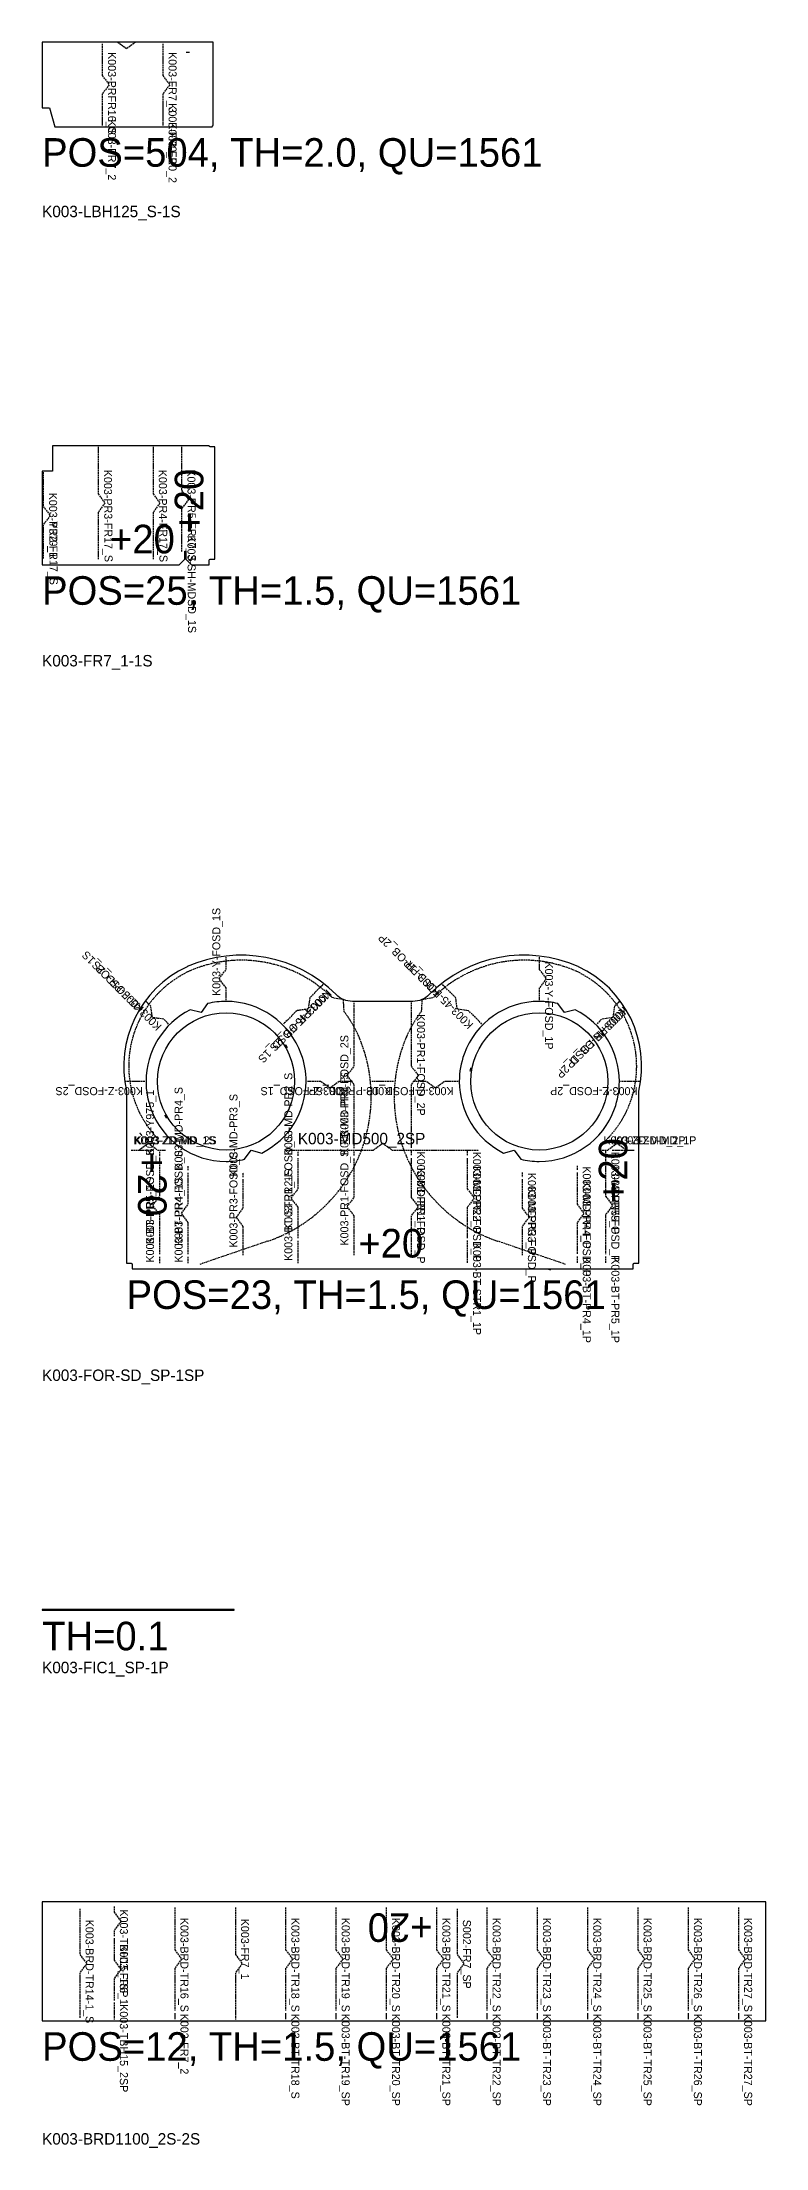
# Model space of a CAD drawing. Header units: inches. Extents: x -22688 to 5506, y -4302 to 14985.
# Drawn here: x -15352 to -12187, y 5776 to 14985 of the extents above; entities that cross this region are included whole.
import ezdxf

# ---------------------------------------------------------------- set-up
doc = ezdxf.new("R2010")
doc.units = ezdxf.units.IN
doc.header["$MEASUREMENT"] = 0
doc.linetypes.add('Dashed', pattern=[10, 7.5, -2.5])
doc.layers.get('0').update_dxf_attribs({"linetype": 'CONTINUOUS'})

msp = doc.modelspace()

# ---------------------------------------------------------------- linework, layer by layer
at = {"color": 7}
for p, q in [((-15088.810606, 14648.746447), (-15088.810606, 14619.747118)), ((-14823.80969, 14724.747424), (-14823.80969, 14649.747424)), ((-14823.80969, 14635.747485), (-14823.80969, 14619.747118))]:
    msp.add_line(p, q, dxfattribs=at)
at = {"color": 7, "linetype": 'Dashed'}
for p, q in [((-14741.808958, 12835.04558), (-14741.808958, 12755.045275)), ((-14885.812254, 10778.02196), (-14896.642942, 10788.852648)), ((-14123.753233, 10863.480334), (-14134.512205, 10852.722887)), ((-13590.508909, 10852.722887), (-13601.267881, 10863.480334)), ((-12828.378172, 10788.852648), (-12839.20886, 10778.02196)), ((-14902.509947, 10439.722399), (-14985.51013, 10439.722399)), ((-13815.510435, 10439.722399), (-13909.510679, 10439.722399)), ((-12739.510984, 10439.722399), (-12822.511167, 10439.722399)), ((-14962.510557, 10139.722399), (-14865.510435, 10139.722399)), ((-14837.510557, 10114.221911), (-14837.510557, 10134.722094)), ((-14232.510252, 10114.221911), (-14232.510252, 10134.722094)), ((-13987.510557, 10115.822558), (-13987.510557, 10134.722094)), ((-13737.510557, 10134.722094), (-13737.510557, 10115.822558)), ((-13492.510862, 10134.722094), (-13492.510862, 10114.221911)), ((-12887.510557, 10134.722094), (-12887.510557, 10114.221911)), ((-12859.510679, 10139.722399), (-12762.510557, 10139.722399)), ((-14712.510557, 10051.921801), (-14712.510557, 10070.322375)), ((-14472.511167, 10021.222643), (-14472.511167, 10041.722826)), ((-13252.509947, 10041.722826), (-13252.509947, 10021.222643)), ((-13012.510557, 10070.322375), (-13012.510557, 10051.921801)), ((-14837.510557, 9644.722704), (-14837.510557, 9673.722033)), ((-14712.510557, 9644.722704), (-14712.510557, 9673.722033)), ((-14232.510252, 9644.722704), (-14232.510252, 9743.721728)), ((-13492.510862, 9743.721728), (-13492.510862, 9644.722704)), ((-13012.510557, 9673.722033), (-13012.510557, 9644.722704)), ((-12887.510557, 9673.722033), (-12887.510557, 9644.722704)), ((-15036.810179, 6411.823229), (-15036.810179, 6336.823229)), ((-14771.810789, 6365.822558), (-14771.810789, 6336.823229)), ((-14286.810179, 6365.822558), (-14286.810179, 6336.823229)), ((-14066.810484, 6365.822558), (-14066.810484, 6336.823229)), ((-13846.810789, 6365.822558), (-13846.810789, 6336.823229)), ((-13626.809568, 6365.822558), (-13626.809568, 6336.823229)), ((-13406.809873, 6365.822558), (-13406.809873, 6336.823229)), ((-13186.810179, 6365.822558), (-13186.810179, 6336.823229)), ((-12966.810484, 6365.822558), (-12966.810484, 6336.823229)), ((-12746.810789, 6365.822558), (-12746.810789, 6336.823229)), ((-12526.809568, 6365.822558), (-12526.809568, 6336.823229)), ((-12306.809873, 6365.822558), (-12306.809873, 6336.823229))]:
    msp.add_line(p, q, dxfattribs=at)
at = {"color": 7}
for points in [[(-15296.5697, 14614.746813), (-14608.810301, 14614.746813, -0.414188), (-14603.809995, 14619.747118), (-14603.809995, 14984.746508), (-15351.809568, 14984.746508), (-15351.809568, 14697.746996), (-15318.809385, 14697.746996), (-15296.5697, 14614.746813)], [(-15296.5697, 14614.746813), (-14608.810301, 14614.746813, -0.414188), (-14603.809995, 14619.747118), (-14603.809995, 14984.746508), (-15351.809568, 14984.746508), (-15351.809568, 14697.746996), (-15318.809385, 14697.746996), (-15296.5697, 14614.746813)], [(-14621.809263, 12699.146227), (-14621.809263, 12719.145922, -0.414188), (-14616.808958, 12724.146227), (-14596.809263, 12724.146227), (-14596.809263, 13214.145617), (-14616.808958, 13214.145617, -0.414188), (-14621.809263, 13219.145922), (-15306.808347, 13219.145922), (-15306.808347, 13108.945422), (-15351.809568, 13108.945422), (-15351.809568, 12699.146227), (-14752.908201, 12699.146227), (-14727.908201, 12724.146227), (-14727.908201, 12758.145861), (-14723.80969, 12758.145861), (-14723.80969, 12724.146227), (-14698.80969, 12699.146227), (-14621.809263, 12699.146227)], [(-14621.809263, 12699.146227), (-14621.809263, 12719.145922, -0.414188), (-14616.808958, 12724.146227), (-14596.809263, 12724.146227), (-14596.809263, 13214.145617), (-14616.808958, 13214.145617, -0.414188), (-14621.809263, 13219.145922), (-15306.808347, 13219.145922), (-15306.808347, 13108.945422), (-15351.809568, 13108.945422), (-15351.809568, 12699.146227), (-14752.908201, 12699.146227), (-14727.908201, 12724.146227), (-14727.908201, 12758.145861), (-14723.80969, 12758.145861), (-14723.80969, 12724.146227), (-14698.80969, 12699.146227), (-14621.809263, 12699.146227)], [(-12742.510862, 9644.722704), (-12742.510862, 10396.796374, 0.354727), (-13006.809873, 10941.522936), (-13007.21118, 10941.722826, 0.310931), (-13659.010191, 10819.222216, -0.19989), (-13730.010862, 10789.722399), (-13995.010252, 10789.722399, -0.19989), (-14066.010923, 10819.222216, 0.310867), (-14717.809934, 10941.722826), (-14718.211241, 10941.522936, 0.354727), (-14982.510252, 10396.796374), (-14982.510252, 9644.722704), (-14962.510557, 9644.722704, -0.414188), (-14957.510252, 9639.722399), (-14957.510252, 9619.722704), (-12767.510862, 9619.722704), (-12767.510862, 9639.722399, -0.414188), (-12762.510557, 9644.722704), (-12742.510862, 9644.722704)], [(-12742.510862, 9644.722704), (-12742.510862, 10396.796374, 0.354727), (-13006.809873, 10941.522936), (-13007.21118, 10941.722826, 0.310931), (-13659.010191, 10819.222216, -0.19989), (-13730.010862, 10789.722399), (-13995.010252, 10789.722399, -0.19989), (-14066.010923, 10819.222216, 0.310867), (-14717.809934, 10941.722826), (-14718.211241, 10941.522936, 0.354727), (-14982.510252, 10396.796374), (-14982.510252, 9644.722704), (-14962.510557, 9644.722704, -0.414188), (-14957.510252, 9639.722399), (-14957.510252, 9619.722704), (-12767.510862, 9619.722704), (-12767.510862, 9639.722399, -0.414188), (-12762.510557, 9644.722704), (-12742.510862, 9644.722704)], [(-14218.612547, 10559.412341, 0.315313), (-14547.511167, 10789.722399, 0.058741), (-14628.901548, 10780.127673), (-14656.930418, 10740.433459), (-14703.915281, 10752.831225, 0.284182), (-14897.511167, 10439.722399, 0.087459), (-14876.417417, 10320.055346, 0.087459)], [(-12848.603697, 10320.055346, 0.087459), (-12827.509947, 10439.722399, 0.284182), (-13021.105833, 10752.831225), (-13068.090696, 10740.433459), (-13096.119566, 10780.127673, 0.058741), (-13177.509947, 10789.722399, 0.315313), (-13506.408567, 10559.412341, 0.315313)], [(-14847.511167, 10439.722399, -1), (-14247.511167, 10439.722399, -1), (-14847.511167, 10439.722399, -1)], [(-13477.509947, 10439.722399, -1), (-12877.509947, 10439.722399, -1), (-13477.509947, 10439.722399, -1)], [(-14876.417417, 10320.055346, 0.315332), (-14547.511167, 10089.722399, 0.05874), (-14466.119261, 10099.317126), (-14438.090391, 10139.01134), (-14391.105528, 10126.613573, 0.284183), (-14197.511167, 10439.722399, 0.087475), (-14218.612547, 10559.412341, 0.087475)], [(-13506.408567, 10559.412341, 0.087475), (-13527.509947, 10439.722399, 0.284183), (-13333.915586, 10126.613573), (-13286.930723, 10139.01134), (-13258.901853, 10099.317126, 0.05874), (-13177.509947, 10089.722399, 0.315332), (-12848.603697, 10320.055346, 0.315332)]]:
    msp.add_lwpolyline(points, format="xyb", dxfattribs=at)
at = {"color": 7, "linetype": 'Dashed'}
for points in [[(-14653.809995, 14984.746508), (-14942.809934, 14984.746508), (-14982.81085, 14954.746203), (-15022.81024, 14984.746508), (-15311.810179, 14984.746508)], [(-15088.810606, 14976.746325), (-15088.810606, 14838.246874), (-15058.810301, 14798.247485), (-15088.810606, 14758.246569), (-15088.810606, 14619.747118)], [(-14823.80969, 14976.746325), (-14823.80969, 14838.246874), (-14793.809385, 14798.247485), (-14823.80969, 14758.246569), (-14823.80969, 14619.747118)], [(-15106.808347, 13214.145617), (-15106.808347, 13009.145312), (-15076.809568, 12969.145922), (-15106.808347, 12929.146532), (-15106.808347, 12724.146227)], [(-14866.808958, 13214.145617), (-14866.808958, 13009.145312), (-14836.808653, 12969.145922), (-14866.808958, 12929.146532), (-14866.808958, 12724.146227)], [(-14741.808958, 13214.145617), (-14741.808958, 13024.64519), (-14711.808653, 12984.6458), (-14741.808958, 12944.64641), (-14741.808958, 12755.145983)], [(-15346.809263, 13104.146532), (-15346.809263, 12954.146532), (-15316.808958, 12914.145617), (-15346.809263, 12874.146227), (-15346.809263, 12724.146227)], [(-15346.809263, 13104.146532), (-15346.809263, 12954.146532), (-15316.808958, 12914.145617), (-15346.809263, 12874.146227), (-15346.809263, 12724.146227)], [(-14547.511167, 10794.722704), (-14547.511167, 10848.921923), (-14577.509947, 10888.922839), (-14547.511167, 10928.922228), (-14547.511167, 10983.122973)], [(-13177.509947, 10983.122973), (-13177.509947, 10928.922228), (-13147.511167, 10888.922839), (-13177.509947, 10848.921923), (-13177.509947, 10794.722704)], [(-14798.548765, 10690.758471), (-14819.496031, 10711.705737), (-14868.994016, 10718.776659), (-14876.064939, 10768.274645), (-14897.012205, 10789.221911)], [(-14123.512144, 10863.722948), (-14181.715269, 10805.518298), (-14188.786192, 10756.020312), (-14238.284178, 10748.949389), (-14296.488828, 10690.746264)], [(-13987.510557, 10147.722582), (-13987.510557, 10426.222948), (-14017.510862, 10466.222338), (-13987.510557, 10506.221728), (-13987.510557, 10784.722094)], [(-13737.510557, 10784.722094), (-13737.510557, 10506.221728), (-13707.510252, 10466.222338), (-13737.510557, 10426.222948), (-13737.510557, 10147.722582)], [(-13428.532285, 10690.746264), (-13486.736936, 10748.949389), (-13536.234922, 10756.020312), (-13543.305845, 10805.518298), (-13601.50897, 10863.722948)], [(-12828.008909, 10789.221911), (-12848.956175, 10768.274645), (-12856.027097, 10718.776659), (-12905.525083, 10711.705737), (-12926.472349, 10690.758471)], [(-13994.010801, 10439.722399), (-14053.260679, 10439.722399), (-14093.260069, 10409.722094), (-14133.260984, 10439.722399), (-14192.510862, 10439.722399)], [(-13532.510252, 10439.722399), (-13591.76013, 10439.722399), (-13631.761045, 10409.722094), (-13671.760435, 10439.722399), (-13731.010313, 10439.722399)], [(-14962.510557, 10139.722399), (-14927.509947, 10139.722399), (-14887.510557, 10169.722704), (-14847.511167, 10139.722399), (-14812.510557, 10139.722399)], [(-14283.511228, 10139.722399), (-13902.509947, 10139.722399), (-13862.510557, 10169.722704), (-13822.511167, 10139.722399), (-13441.509886, 10139.722399)], [(-12912.510557, 10139.722399), (-12877.509947, 10139.722399), (-12837.510557, 10169.722704), (-12797.511167, 10139.722399), (-12762.510557, 10139.722399)], [(-14837.510557, 9684.722094), (-14837.510557, 9857.222704), (-14867.510862, 9897.222094), (-14837.510557, 9937.223009), (-14837.510557, 10109.722094)], [(-14712.510557, 9684.722094), (-14712.510557, 9822.748522), (-14742.510862, 9862.749438), (-14712.510557, 9902.748827), (-14712.510557, 10040.775256)], [(-14232.510252, 9754.721789), (-14232.510252, 9889.722399), (-14262.510557, 9929.721789), (-14232.510252, 9969.722704), (-14232.510252, 10104.721789)], [(-13987.510557, 9679.721789), (-13987.510557, 9852.219347), (-14017.510862, 9892.218737), (-13987.510557, 9932.219653), (-13987.510557, 10104.715685)], [(-13737.510557, 10104.715685), (-13737.510557, 9932.219653), (-13707.510252, 9892.218737), (-13737.510557, 9852.219347), (-13737.510557, 9679.721789)], [(-13492.510862, 10104.721789), (-13492.510862, 9969.722704), (-13462.510557, 9929.721789), (-13492.510862, 9889.722399), (-13492.510862, 9754.721789)], [(-13012.510557, 10040.775256), (-13012.510557, 9902.748827), (-12982.510252, 9862.749438), (-13012.510557, 9822.748522), (-13012.510557, 9684.722094)], [(-12887.510557, 10109.722094), (-12887.510557, 9937.223009), (-12857.510252, 9897.222094), (-12887.510557, 9857.222704), (-12887.510557, 9684.722094)], [(-14472.511167, 9679.721789), (-14472.511167, 9805.722765), (-14502.509947, 9845.722155), (-14472.511167, 9885.72307), (-14472.511167, 10011.722521)], [(-13252.509947, 10011.722521), (-13252.509947, 9885.72307), (-13222.511167, 9845.722155), (-13252.509947, 9805.722765), (-13252.509947, 9679.721789)], [(-15186.810179, 6821.823077), (-15186.810179, 6621.823077), (-15156.809873, 6581.822924), (-15186.810179, 6541.822771), (-15186.810179, 6341.822771)], [(-15036.810179, 6831.822924), (-15036.810179, 6806.822924), (-15006.809873, 6766.822771), (-15036.810179, 6726.822619), (-15036.810179, 6701.822619)], [(-14771.810789, 6826.822619), (-14771.810789, 6641.822771), (-14741.810484, 6601.822619), (-14771.810789, 6561.823229), (-14771.810789, 6376.822619)], [(-14506.809873, 6826.822619), (-14506.809873, 6621.823077), (-14476.809568, 6581.822924), (-14506.809873, 6541.822771), (-14506.809873, 6336.823229)], [(-14286.810179, 6826.822619), (-14286.810179, 6641.822771), (-14256.809873, 6601.822619), (-14286.810179, 6561.823229), (-14286.810179, 6376.822619)], [(-14066.810484, 6826.822619), (-14066.810484, 6641.822771), (-14036.810179, 6601.822619), (-14066.810484, 6561.823229), (-14066.810484, 6376.822619)], [(-13846.810789, 6826.822619), (-13846.810789, 6641.822771), (-13816.810484, 6601.822619), (-13846.810789, 6561.823229), (-13846.810789, 6376.822619)], [(-13626.809568, 6826.822619), (-13626.809568, 6641.822771), (-13596.810789, 6601.822619), (-13626.809568, 6561.823229), (-13626.809568, 6376.822619)], [(-13536.810179, 6821.823077), (-13536.810179, 6621.823077), (-13506.809873, 6581.822924), (-13536.810179, 6541.822771), (-13536.810179, 6341.822771)], [(-13406.809873, 6826.822619), (-13406.809873, 6641.822771), (-13376.809568, 6601.822619), (-13406.809873, 6561.823229), (-13406.809873, 6376.822619)], [(-13186.810179, 6826.822619), (-13186.810179, 6641.822771), (-13156.809873, 6601.822619), (-13186.810179, 6561.823229), (-13186.810179, 6376.822619)], [(-12966.810484, 6826.822619), (-12966.810484, 6641.822771), (-12936.810179, 6601.822619), (-12966.810484, 6561.823229), (-12966.810484, 6376.822619)], [(-12746.810789, 6826.822619), (-12746.810789, 6641.822771), (-12716.810484, 6601.822619), (-12746.810789, 6561.823229), (-12746.810789, 6376.822619)], [(-12526.809568, 6826.822619), (-12526.809568, 6641.822771), (-12496.810789, 6601.822619), (-12526.809568, 6561.823229), (-12526.809568, 6376.822619)], [(-12306.809873, 6826.822619), (-12306.809873, 6641.822771), (-12276.809568, 6601.822619), (-12306.809873, 6561.823229), (-12306.809873, 6376.822619)], [(-15036.810179, 6693.823199), (-15036.810179, 6596.823077), (-15006.809873, 6556.822924), (-15036.810179, 6516.822771), (-15036.810179, 6419.822649)]]:
    msp.add_lwpolyline(points, dxfattribs=at)
for points in [[(-14845.23303, 10188.664965, -0.514019), (-14708.911009, 10921.622424, -0.308156), (-14085.568113, 10807.686571), (-14035.581846, 10798.412279), (-14032.795591, 10747.650866, -0.056928), (-13967.510862, 10637.82268, -0.437447), (-14364.510984, 9741.422228), (-14662.209959, 9639.736132)], [(-13062.811155, 9639.736132), (-13360.51013, 9741.422228, -0.437447), (-13757.510252, 10637.82268, -0.056948), (-13692.2301, 10747.676806), (-13689.448423, 10798.439745), (-13639.463682, 10807.717089, -0.308224), (-13016.110105, 10921.622424, -0.514019), (-12879.788084, 10188.664965, -0.514019)]]:
    msp.add_lwpolyline(points, format="xyb", dxfattribs=at)
at = {"color": 7}
for points in [[(-14511.808653, 8129.822497), (-15351.808042, 8129.822497), (-15351.808042, 8126.822619), (-14511.808653, 8126.822619), (-14511.808653, 8129.822497)], [(-14511.808653, 8129.822497), (-15351.808042, 8129.822497), (-15351.808042, 8126.822619), (-14511.808653, 8126.822619), (-14511.808653, 8129.822497)], [(-12186.810179, 6331.822924), (-12186.810179, 6851.822619), (-15351.809568, 6851.822619), (-15351.809568, 6331.822924), (-12186.810179, 6331.822924)], [(-12186.810179, 6331.822924), (-12186.810179, 6851.822619), (-15351.809568, 6851.822619), (-15351.809568, 6331.822924), (-12186.810179, 6331.822924)]]:
    msp.add_lwpolyline(points, dxfattribs=at)

# ---------------------------------------------------------------- texts
for s, height, rotation, p in [('K003-PRFR16_S', 34.999999, 270, (-15063.810606, 14941.046862)), ('K003-FR7_3', 34.999999, 270, (-14798.80969, 14941.046862)), ('-', 50, 180, (-14703.809995, 14959.746508)), ('K003-FR7_2', 34.999999, 270, (-15063.810606, 14645.847277)), ('K003-FR0_2', 34.999999, 270, (-14798.80969, 14717.246203)), ('K003-FR0_2', 34.999999, 270, (-14798.80969, 14634.146838)), ('K003-PR3-FR17_S', 34.999999, 270.4646, (-15081.808347, 13114.145617)), ('K003-PR4-FR17_S', 34.999999, 270.4646, (-14841.808958, 13114.145617)), ('+20', 125, 90, (-14646.809263, 12835.21953)), ('K003-PR5-FR17_S', 34.999999, 270.4646, (-14716.808958, 13116.245226)), ('K003-Y370_1', 34.999999, 270.4646, (-15321.809263, 13014.145617)), ('K003-PR2-FR17_S', 34.999999, 270.4646, (-15321.809263, 13014.145617)), ('K003-SH-MDSD_1S', 34.999999, 270.4646, (-14716.808958, 12827.045397)), ('K003-Y-FOSD_1S', 34.999999, 90, (-14572.511167, 10813.562731)), ('K003-PR-OB_2P', 34.999999, 135, (-13609.263487, 10836.119799)), ('K003-PR-OB_1S', 34.999999, 135, (-14904.572935, 10761.428027)), ('K003-45-FOSD_2S', 34.999999, 135, (-14826.072569, 10682.926134)), ('K003-45-FOSD_1P', 34.999999, 135, (-13463.508482, 10690.36632)), ('K003-Y-FOSD_1P', 34.999999, 270, (-13152.509947, 10964.282946)), ('K003-45-FOSD_1S', 34.999999, 225, (-14123.1322, 10828.746752)), ('K003-PR-OB_2S', 34.999999, 225, (-14107.15167, 10844.727282)), ('K003-PR1-FOSD_2P', 34.999999, 270, (-13712.510557, 10734.722094)), ('K003-45-FOSD_2P', 34.999999, 225, (-12820.176573, 10761.698107)), ('K003-PR-OB_1P', 34.999999, 225, (-12811.784239, 10770.091967)), ('-', 50, 118.182098, (-14261.03961, 10593.212084)), ('K003-PR1-FOSD_2S', 34.999999, 90, (-14012.510557, 10197.722582)), ('-', 50, 258.188141, (-13495.628233, 10506.249194)), ('K003-Z-FOSD_2S', 34.999999, 180, (-14910.810728, 10414.722399)), ('K003-MD-PR4_S', 34.999999, 90, (-14737.510557, 10053.762011)), ('K003-Z-FOSD_1S', 34.999999, 180, (-14013.86096, 10414.722399)), ('K003-MD-PR2_S', 34.999999, 90, (-14257.510252, 10116.272692)), ('K003-PR-OB_SP', 34.999999, 180, (-13824.909849, 10414.722399)), ('K003-MD-PR1_S', 34.999999, 90, (-14012.510557, 10117.713122)), ('K003-Z-FOSD_1P', 34.999999, 180, (-13552.36041, 10414.722399)), ('K003-Z-FOSD_2P', 34.999999, 180, (-12747.81024, 10414.722399)), ('K003-Y975_1', 34.999999, 90, (-14862.510557, 10116.272692)), ('K003-MD-PR3_S', 34.999999, 90, (-14497.511167, 10023.271899)), ('-', 50, 78.191986, (-12859.388609, 10373.216967)), ('-', 50, 298.178253, (-14833.99188, 10286.25255)), ('-', 50, 127.622536, (-14897.6546, 10211.264758)), ('K003-PR5-FOSD_S', 34.999999, 90, (-14862.510557, 9727.222399)), ('K003-PR4-FOSD_S', 34.999999, 90, (-14737.510557, 9720.328478)), ('K003-PR2-FOSD_S', 34.999999, 90, (-14257.510252, 9789.722399)), ('K003-PR1-FOSD_S', 34.999999, 90, (-14012.510557, 9722.222094)), ('+20', 125, 90, (-12792.510862, 9908.260302)), ('+20', 125, 270, (-14932.510252, 10133.260302)), ('K003-PR3-FOSD_S', 34.999999, 90, (-14497.511167, 9712.921862)), ('K003-BT-STR1_1S', 34.999999, 90, (-14257.510252, 9654.622607)), ('K003-MD-PR1_P', 34.999999, 270, (-13712.510557, 10132.833056)), ('K003-PR1-FOSD_P', 34.999999, 270, (-13712.510557, 10062.216906)), ('K003-MD-PR2_P', 34.999999, 270, (-13467.510862, 10132.672839)), ('K003-PR2-FOSD_P', 34.999999, 270, (-13467.510862, 10069.722704)), ('K003-MD-PR4_P', 34.999999, 270, (-12987.510557, 10068.482165)), ('K003-MD-PR5_P', 34.999999, 270, (-12862.510557, 10132.672839)), ('K003-PR5-FOSD_P', 34.999999, 270, (-12862.510557, 10067.221789)), ('K003-BT-PR5_1S', 34.999999, 90, (-14862.510557, 9647.621874)), ('K003-BT-PR4_1S', 34.999999, 90, (-14737.510557, 9647.621874)), ('K003-MD-PR3_P', 34.999999, 270, (-13227.509947, 10039.672045)), ('K003-PR3-FOSD_P', 34.999999, 270, (-13227.509947, 9978.522448)), ('K003-PR4-FOSD_P', 34.999999, 270, (-12987.510557, 10005.170397)), ('K003-BT-STR1_1P', 34.999999, 270, (-13467.510862, 9733.821825)), ('-', 50, 161.14122, (-13118.206663, 9632.239489)), ('K003-BT-PR4_1P', 34.999999, 270, (-12987.510557, 9670.822863)), ('K003-BT-PR5_1P', 34.999999, 270, (-12862.510557, 9670.822863)), ('K003-TBH15_1SP', 34.999999, 270, (-15011.810179, 6818.823199)), ('K003-BRD-TR14-1_S', 34.999999, 270, (-15161.810179, 6773.822741)), ('K003-BRD-TR16_S', 34.999999, 270, (-14746.810789, 6781.822924)), ('K003-FR7_1', 34.999999, 270, (-14481.809873, 6777.822832)), ('K003-BRD-TR18_S', 34.999999, 270, (-14261.810179, 6781.822924)), ('K003-BRD-TR19_S', 34.999999, 270, (-14041.810484, 6781.822924)), ('+20', 125, 180, (-13644.309873, 6801.822619)), ('K003-BRD-TR20_S', 34.999999, 270, (-13821.810789, 6781.822924)), ('K003-BRD-TR21_S', 34.999999, 270, (-13601.809568, 6781.822924)), ('S002-FR7_SP', 34.999999, 270, (-13511.810179, 6773.822741)), ('K003-BRD-TR22_S', 34.999999, 270, (-13381.809873, 6781.822924)), ('K003-BRD-TR23_S', 34.999999, 270, (-13161.810179, 6781.822924)), ('K003-BRD-TR24_S', 34.999999, 270, (-12941.810484, 6781.822924)), ('K003-BRD-TR25_S', 34.999999, 270, (-12721.810789, 6781.822924)), ('K003-BRD-TR26_S', 34.999999, 270, (-12501.809568, 6781.822924)), ('K003-BRD-TR27_S', 34.999999, 270, (-12281.809873, 6781.822924)), ('K003-FR6_1', 34.999999, 270, (-15011.810179, 6666.422991)), ('K003-TBH15_2SP', 34.999999, 270, (-15011.810179, 6404.322771)), ('K003-FR7_2', 34.999999, 270, (-14746.810789, 6362.922625)), ('K003-BT-TR18_S', 34.999999, 270, (-14261.810179, 6362.922625)), ('K003-BT-TR19_SP', 34.999999, 270, (-14041.810484, 6362.922625)), ('K003-BT-TR20_SP', 34.999999, 270, (-13821.810789, 6362.922625)), ('K003-BT-TR21_SP', 34.999999, 270, (-13601.809568, 6362.922625)), ('K003-BT-TR22_SP', 34.999999, 270, (-13381.809873, 6362.922625)), ('K003-BT-TR23_SP', 34.999999, 270, (-13161.810179, 6362.922625)), ('K003-BT-TR24_SP', 34.999999, 270, (-12941.810484, 6362.922625)), ('K003-BT-TR25_SP', 34.999999, 270, (-12721.810789, 6362.922625)), ('K003-BT-TR26_SP', 34.999999, 270, (-12501.809568, 6362.922625)), ('K003-BT-TR27_SP', 34.999999, 270, (-12281.809873, 6362.922625))]:
    msp.add_text(s, height=height, rotation=rotation, dxfattribs=at).set_placement(p)
for s, height, p in [('POS=504, TH=2.0, QU=1561', 125, (-15351.809568, 14439.746813)), ('K003-LBH125_S-1S', 50, (-15351.809568, 14219.147448)), ('+20', 125, (-15054.952879, 12749.146227)), ('POS=25, TH=1.5, QU=1561', 125, (-15351.809568, 12524.146227)), ('K003-FR7_1-1S', 50, (-15351.809568, 12254.561571)), ('K003-ZD-MD_1S', 34.999999, (-14952.810545, 10164.722399)), ('K003-ZD-MD_2S', 34.999999, (-14947.511167, 10164.722399)), ('K003-MD500_2SP', 50, (-14233.511228, 10164.722399)), ('K003-ZD-MD_2P', 34.999999, (-12897.511167, 10164.722399)), ('K003-ZD-MD_1P', 34.999999, (-12849.810667, 10164.722399)), ('+20', 125, (-13969.003172, 9669.722704)), ('POS=23, TH=1.5, QU=1561', 125, (-14982.510252, 9444.722704)), ('K003-FOR-SD_SP-1SP', 50, (-15351.811094, 9129.822497)), ('TH=0.1', 125, (-15351.808042, 7951.822619)), ('K003-FIC1_SP-1P', 50, (-15351.808042, 7851.822619)), ('POS=12, TH=1.5, QU=1561', 125, (-15351.809568, 6156.822924)), ('K003-BRD1100_2S-2S', 50, (-15351.809568, 5790.422778))]:
    msp.add_text(s, height=height, dxfattribs=at).set_placement(p)

doc.saveas('drawing.dxf')
